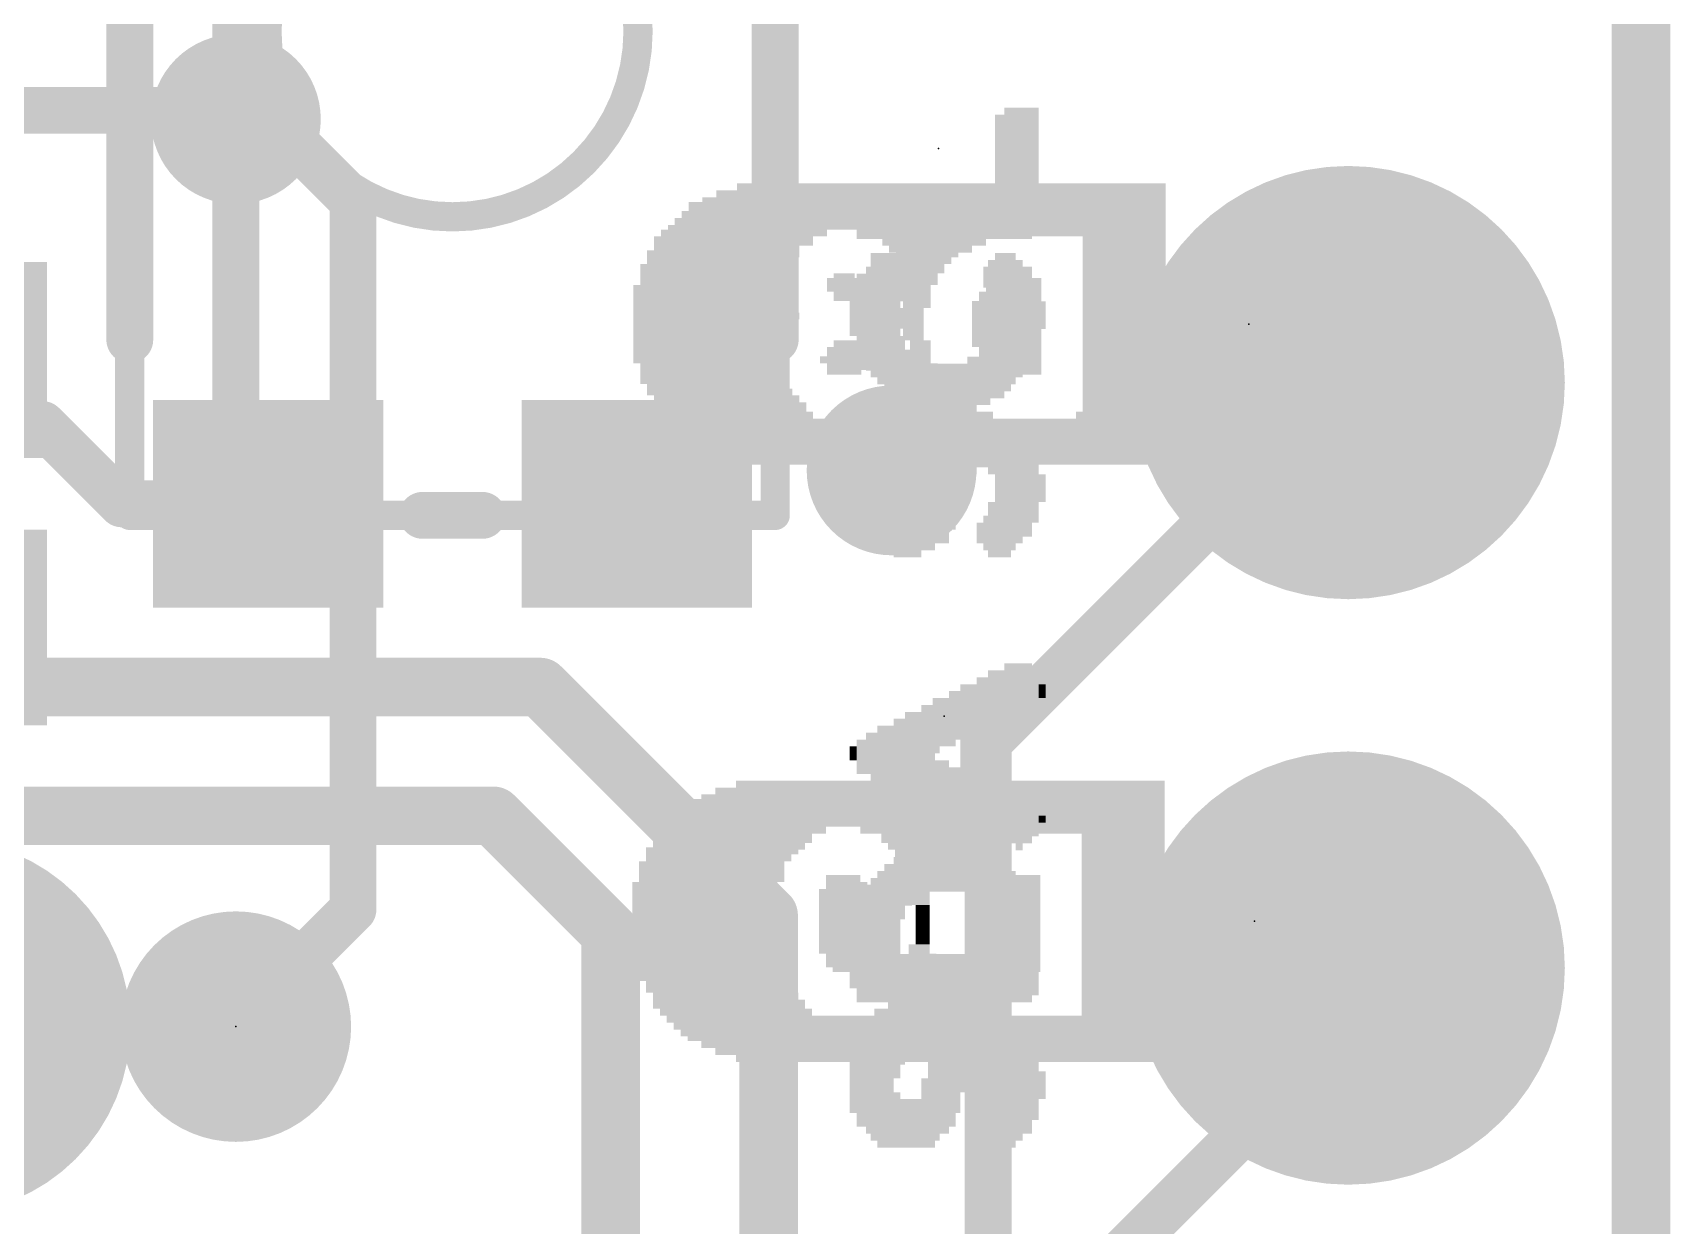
# Model space of a CAD drawing. Extents: x -34 to 52.6, y -23.4 to 26.6.
# Drawn here: x 18.42 to 25.53, y 10.31 to 15.49 of the extents above; entities that cross this region are included whole.
import ezdxf

# ---------------------------------------------------------------- set-up
doc = ezdxf.new("R2010")
doc.units = 0
for name, color, linetype in [('1', 12, 'CONTINUOUS'), ('16', 140, 'CONTINUOUS'), ('17', 183, 'CONTINUOUS'), ('18', 110, 'CONTINUOUS'), ('20', 53, 'CONTINUOUS'), ('21', 41, 'CONTINUOUS'), ('22', 40, 'CONTINUOUS'), ('23', 53, 'CONTINUOUS'), ('24', 53, 'CONTINUOUS'), ('51', 53, 'CONTINUOUS')]:
    doc.layers.add(name, color=color, linetype=linetype)

# ---------------------------------------------------------------- blocks, each defined once
blk = doc.blocks.new('RECT')
blk.add_solid([(-0.5, -0.5), (0.5, -0.5), (-0.5, 0.5), (0.5, 0.5)])
blk = doc.blocks.new('ROUNDP')
at = {"const_width": 0.5}
blk.add_lwpolyline([(0, -0.25, 1), (0, 0.25, 1), (0, -0.25)], format="xyb", dxfattribs=at)
blk = doc.blocks.new('ROUNDV')
at = {"const_width": 0.5}
blk.add_lwpolyline([(0, -0.25, 1), (0, 0.25, 1), (0, -0.25)], format="xyb", dxfattribs=at)

msp = doc.modelspace()

# ---------------------------------------------------------------- linework, layer by layer
at = {"layer": '1'}
for points, const_width in [([(25.4, 25.4), (25.4, 0)], 0.254), ([(19.304, 15.113), (19.304, 17.4042)], 0.2032), ([(19.304, 15.113), (19.304, 13.5838)], 0.2032), ([(18.4648, 13.788), (18.3134, 13.788)], 0.2032), ([(18.8088, 13.444), (18.4648, 13.788)], 0.2032), ([(19.304, 13.5838), (19.4438, 13.444)], 0.2032), ([(18.8088, 13.444), (19.4438, 13.444)], 0.2032), ([(20.6248, 12.6492), (18.2922, 12.6492)], 0.254), ([(20.6248, 12.6492), (21.6154, 11.6586)], 0.254), ([(15.3289, 12.0904), (20.4216, 12.0904)], 0.254), ([(20.9296, 11.5824), (20.4216, 12.0904)], 0.254), ([(21.6154, 11.6586), (21.6154, 8.6233)], 0.254), ([(20.9296, 6.5024), (20.9296, 11.5824)], 0.254)]:
    msp.add_lwpolyline(points, dxfattribs=dict(at, const_width=const_width))
for points, const_width in [([(19.3548, 15.113, 1), (19.2532, 15.113)], 0.1016), ([(19.2532, 15.113, 1), (19.3548, 15.113)], 0.1016), ([(18.5007, 13.8239, 1), (18.4289, 13.7521)], 0.1016), ([(18.4648, 13.7372, 1), (18.4648, 13.8388)], 0.1016), ([(19.3399, 13.6197, 1), (19.2681, 13.5479)], 0.1016), ([(19.2532, 13.5838, 1), (19.3548, 13.5838)], 0.1016), ([(18.8088, 13.4948, 1), (18.8088, 13.3932)], 0.1016), ([(18.7729, 13.4081, 1), (18.8447, 13.4799)], 0.1016), ([(19.4079, 13.4081, 1), (19.4797, 13.4799)], 0.1016), ([(19.4438, 13.3932, 1), (19.4438, 13.4948)], 0.1016), ([(20.6697, 12.6941, 1), (20.5799, 12.6043)], 0.127), ([(20.6248, 12.5857, 1), (20.6248, 12.7127)], 0.127), ([(20.4665, 12.1353, 1), (20.3767, 12.0455)], 0.127), ([(20.4216, 12.0269, 1), (20.4216, 12.1539)], 0.127), ([(21.6789, 11.6586, 1), (21.5519, 11.6586)], 0.127), ([(21.5705, 11.6137, 1), (21.6603, 11.7035)], 0.127), ([(20.9931, 11.5824, 1), (20.8661, 11.5824)], 0.127), ([(20.8847, 11.5375, 1), (20.9745, 11.6273)], 0.127)]:
    msp.add_lwpolyline(points, format="xyb", dxfattribs=dict(at, const_width=const_width))
at = {"layer": '16'}
for points, const_width in [([(25.4, 25.4), (25.4, 0)], 0.254), ([(19.2659, 15.1511), (14.224, 15.1511)], 0.2032), ([(19.304, 15.113), (19.2659, 15.1511)], 0.2032), ([(19.4564, 15.113), (19.304, 15.113)], 0.2032), ([(19.812, 14.7574), (19.4564, 15.113)], 0.2032), ([(19.812, 11.684), (19.812, 14.7574)], 0.2032), ([(22.5679, 12.4079), (24.13, 13.97)], 0.2032), ([(22.5679, 10.16), (22.5679, 12.4079)], 0.2032), ([(19.304, 11.176), (19.812, 11.684)], 0.2032), ([(24.13, 11.43), (24.13, 11.176)], 0.2032), ([(22.2758, 9.3218), (24.13, 11.176)], 0.2032)]:
    msp.add_lwpolyline(points, dxfattribs=dict(at, const_width=const_width))
at = {"layer": '16', "const_width": 0.1016}
for points in [[(19.3018, 15.187, 1), (19.23, 15.1152)], [(19.304, 15.1638, 1), (19.304, 15.0622)], [(19.2659, 15.1003, 1), (19.2659, 15.2019)], [(19.4923, 15.1489, 1), (19.4205, 15.0771)], [(19.4564, 15.0622, 1), (19.4564, 15.1638)], [(19.2681, 15.0771, 1), (19.3399, 15.1489)], [(19.8628, 14.7574, 1), (19.7612, 14.7574)], [(19.7761, 14.7215, 1), (19.8479, 14.7933)], [(24.1659, 13.9341, 1), (24.0941, 14.0059)], [(22.6187, 12.4079, 1), (22.5171, 12.4079)], [(22.532, 12.4438, 1), (22.6038, 12.372)], [(19.7612, 11.684, 1), (19.8628, 11.684)], [(19.8479, 11.6481, 1), (19.7761, 11.7199)], [(24.1808, 11.43, 1), (24.0792, 11.43)], [(19.2681, 11.2119, 1), (19.3399, 11.1401)], [(24.0792, 11.176, 1), (24.1808, 11.176)], [(24.1659, 11.1401, 1), (24.0941, 11.2119)]]:
    msp.add_lwpolyline(points, format="xyb", dxfattribs=at)
at = {"layer": '20', "const_width": 0.2032}
msp.add_lwpolyline([(25.4, 0), (25.4, 25.4)], dxfattribs=at)
at = {"layer": '21', "const_width": 0.2032}
for points in [[(18.8438, 14.156), (18.8438, 16.832)], [(21.6438, 16.832), (21.6438, 14.156)], [(20.1138, 13.394), (20.3738, 13.394)]]:
    msp.add_lwpolyline(points, dxfattribs=at)
at = {"layer": '21'}
for points, const_width in [([(20.2438, 14.689, 1), (20.2438, 16.299, 1), (20.2438, 14.689)], 0.127), ([(18.793, 14.156, 1), (18.8946, 14.156)], 0.1016), ([(21.593, 14.156, 1), (21.6946, 14.156)], 0.1016), ([(20.1138, 13.4448, 1), (20.1138, 13.3432)], 0.1016), ([(20.3738, 13.3432, 1), (20.3738, 13.4448)], 0.1016), ([(18.034, 10.5329, 1), (18.034, 11.8191, 1), (18.034, 10.5329)], 0.3048)]:
    msp.add_lwpolyline(points, format="xyb", dxfattribs=dict(at, const_width=const_width))
at = {"layer": '22', "const_width": 0.3048}
msp.add_lwpolyline([(18.034, 10.5156, 1), (18.034, 11.8364, 1), (18.034, 10.5156)], format="xyb", dxfattribs=at)
at = {"layer": '23'}
for p in [(22.352, 14.986), (22.3774, 12.5222), (19.304, 11.176)]:
    msp.add_point(p, dxfattribs=at)
at = {"layer": '24'}
for p in [(23.6982, 14.224), (23.7236, 11.6332)]:
    msp.add_point(p, dxfattribs=at)
at = {"layer": '51', "const_width": 0.127}
for points in [[(18.8438, 13.394), (18.8438, 17.594)], [(21.6438, 13.394), (21.6438, 17.594)], [(18.8438, 13.394), (21.6438, 13.394)]]:
    msp.add_lwpolyline(points, dxfattribs=at)
at = {"layer": '51', "const_width": 0.0635}
for points in [[(18.8438, 13.4258, 1), (18.8438, 13.3622)], [(21.6438, 13.3622, 1), (21.6438, 13.4258)], [(18.8121, 13.394, 1), (18.8756, 13.394)], [(21.6121, 13.394, 1), (21.6756, 13.394)]]:
    msp.add_lwpolyline(points, format="xyb", dxfattribs=at)

# ---------------------------------------------------------------- block references
at = {"layer": '1', "xscale": 0.85, "yscale": 0.9, "rotation": 270}
for p in [(18.034, 14.0674), (18.034, 12.9074)]:
    msp.add_blockref('RECT', p, dxfattribs=at)
at = {"layer": '1', "xscale": 0.9, "rotation": 90}
for p in [(19.4438, 13.444), (21.0438, 13.444)]:
    msp.add_blockref('RECT', p, dxfattribs=at)
at = {"layer": '17', "xscale": 1.8796, "yscale": 1.8796, "rotation": 180}
for p in [(24.13, 13.97), (24.13, 13.97), (24.13, 11.43), (24.13, 11.43)]:
    msp.add_blockref('ROUNDP', p, dxfattribs=at)
at = {"layer": '17', "rotation": 180}
for p in [(18.034, 11.176), (18.034, 11.176), (19.304, 11.176), (19.304, 11.176)]:
    msp.add_blockref('ROUNDP', p, dxfattribs=at)
at = {"layer": '18', "xscale": 0.7366, "yscale": 0.7366}
for p in [(19.304, 15.113), (19.304, 15.113), (22.1488, 13.589), (22.1488, 13.589)]:
    msp.add_blockref('ROUNDV', p, dxfattribs=at)
at = {"layer": '21', "rotation": 90}
for p, xscale, yscale in [((22.6174, 14.8622), 0.54, 0.04), ((22.6524, 14.8772), 0.57, 0.03), ((22.6724, 14.8772), 0.57, 0.03), ((22.7024, 14.8772), 0.57, 0.03), ((22.7374, 14.8772), 0.57, 0.04), ((22.7724, 14.8922), 0.54, 0.03), ((22.0524, 14.6972), 0.21, 0.03), ((22.0724, 14.6972), 0.21, 0.03), ((22.1024, 14.6972), 0.21, 0.03), ((22.1374, 14.6972), 0.21, 0.04), ((22.1724, 14.6972), 0.21, 0.03), ((22.1924, 14.6972), 0.21, 0.03), ((22.2224, 14.6972), 0.21, 0.03), ((22.2574, 14.6972), 0.21, 0.04), ((22.2924, 14.6972), 0.21, 0.03), ((22.3224, 14.6972), 0.21, 0.03), ((22.3424, 14.6972), 0.21, 0.03), ((22.3774, 14.6972), 0.21, 0.04), ((22.4124, 14.6972), 0.21, 0.03), ((22.4324, 14.6972), 0.21, 0.03), ((22.4624, 14.6972), 0.21, 0.03), ((22.4974, 14.6972), 0.21, 0.04), ((22.5324, 14.6972), 0.21, 0.03), ((22.5624, 14.6972), 0.21, 0.03), ((22.5824, 14.6972), 0.21, 0.03), ((21.9824, 14.6972), 0.09, 0.03), ((22.0174, 14.6822), 0.18, 0.04), ((22.0724, 14.2622), 0.54, 0.03), ((22.1024, 14.2472), 0.57, 0.03), ((22.1374, 14.2322), 0.6, 0.04), ((22.1724, 14.2172), 0.63, 0.03), ((22.1924, 14.4122), 0.18, 0.03), ((22.5824, 14.3972), 0.21, 0.03), ((22.6174, 14.2172), 0.63, 0.04), ((22.6524, 14.2322), 0.6, 0.03), ((22.6724, 14.2472), 0.57, 0.03), ((22.7024, 14.2472), 0.51, 0.03), ((22.0174, 14.2622), 0.36, 0.04), ((22.0524, 14.2472), 0.45, 0.03), ((22.2224, 14.4272), 0.09, 0.03), ((22.5624, 14.4272), 0.09, 0.03), ((22.7374, 14.2622), 0.42, 0.04), ((21.9824, 14.2622), 0.18, 0.03), ((22.7724, 14.2472), 0.33, 0.03), ((22.8024, 14.2622), 0.12, 0.03), ((22.1924, 14.0222), 0.3, 0.03), ((22.5624, 14.0072), 0.27, 0.03), ((22.5824, 14.0522), 0.3, 0.03), ((22.2224, 13.9922), 0.24, 0.03), ((22.2574, 13.9772), 0.21, 0.04), ((22.2924, 13.9622), 0.24, 0.03), ((22.4974, 13.9622), 0.24, 0.04), ((22.5324, 13.9772), 0.21, 0.03), ((22.3224, 13.9472), 0.21, 0.03), ((22.3424, 13.9472), 0.21, 0.03), ((22.3774, 13.9472), 0.21, 0.04), ((22.4124, 13.9472), 0.21, 0.03), ((22.4324, 13.9472), 0.21, 0.03), ((22.4624, 13.9472), 0.21, 0.03), ((22.4974, 13.6922), 0.24, 0.04), ((22.5324, 13.7072), 0.21, 0.03), ((22.5624, 13.7072), 0.21, 0.03), ((22.0524, 13.5122), 0.42, 0.03), ((22.0724, 13.5122), 0.48, 0.03), ((22.1024, 13.4972), 0.51, 0.03), ((22.1374, 13.4972), 0.51, 0.04), ((22.1724, 13.6322), 0.18, 0.03), ((22.3424, 13.4972), 0.45, 0.03), ((22.3774, 13.5122), 0.48, 0.04), ((22.4124, 13.5572), 0.45, 0.03), ((22.4324, 13.5872), 0.39, 0.03), ((22.4624, 13.6172), 0.33, 0.03), ((22.5824, 13.6772), 0.21, 0.03), ((22.6174, 13.4972), 0.57, 0.04), ((22.6524, 13.4972), 0.57, 0.03), ((22.6724, 13.4972), 0.51, 0.03), ((22.7024, 13.4972), 0.45, 0.03), ((22.0174, 13.5122), 0.36, 0.04), ((22.1924, 13.6322), 0.12, 0.03), ((22.3224, 13.4522), 0.42, 0.03), ((22.7374, 13.4972), 0.39, 0.04), ((22.7724, 13.5122), 0.3, 0.03), ((21.9824, 13.4972), 0.21, 0.03), ((22.8024, 13.5122), 0.12, 0.03), ((22.2924, 13.3922), 0.3, 0.03), ((22.1724, 13.3472), 0.27, 0.03), ((22.2574, 13.3322), 0.24, 0.04), ((22.5824, 13.3322), 0.24, 0.03), ((22.1924, 13.3172), 0.21, 0.03), ((22.2224, 13.3172), 0.21, 0.03), ((22.5324, 13.3172), 0.09, 0.03), ((22.5624, 13.3172), 0.15, 0.03), ((22.5824, 12.3614), 0.72, 0.03), ((22.6174, 12.3464), 0.75, 0.04), ((22.6524, 12.6314), 0.24, 0.03), ((22.6724, 12.6314), 0.24, 0.03), ((22.7024, 12.6464), 0.21, 0.03), ((22.7374, 12.6464), 0.21, 0.04), ((22.7724, 12.6464), 0.15, 0.03), ((22.4624, 12.3614), 0.6, 0.03), ((22.4974, 12.3464), 0.63, 0.04), ((22.5324, 12.3614), 0.66, 0.03), ((22.5624, 12.3464), 0.69, 0.03), ((22.8024, 12.6314), 0.06, 0.03), ((22.3424, 12.4814), 0.24, 0.03), ((22.3774, 12.4964), 0.21, 0.04), ((22.4124, 12.5114), 0.24, 0.03), ((22.4324, 12.5264), 0.21, 0.03), ((22.1724, 12.3614), 0.3, 0.03), ((22.1924, 12.3464), 0.33, 0.03), ((22.2224, 12.3614), 0.36, 0.03), ((22.2574, 12.3464), 0.39, 0.04), ((22.2924, 12.3614), 0.42, 0.03), ((22.3224, 12.3464), 0.45, 0.03), ((22.0524, 12.3614), 0.18, 0.03), ((22.0724, 12.3464), 0.21, 0.03), ((22.1024, 12.3614), 0.24, 0.03), ((22.1374, 12.3464), 0.27, 0.04), ((21.9824, 12.3614), 0.06, 0.03), ((22.0174, 12.3464), 0.15, 0.04), ((22.3424, 12.2264), 0.21, 0.03), ((22.3774, 12.2114), 0.24, 0.04), ((22.4124, 12.1964), 0.21, 0.03), ((22.4324, 12.1814), 0.24, 0.03), ((22.6524, 12.0914), 0.24, 0.03), ((22.6724, 12.0764), 0.21, 0.03), ((22.7024, 12.0614), 0.24, 0.03), ((22.7374, 12.0614), 0.18, 0.04), ((22.7724, 12.0614), 0.12, 0.03), ((22.8024, 12.0764), 0.03, 0.03), ((22.1924, 11.7914), 0.3, 0.03), ((22.2224, 11.8214), 0.24, 0.03), ((22.2574, 11.8514), 0.24, 0.04), ((22.2924, 11.8514), 0.24, 0.03), ((22.3224, 11.8664), 0.21, 0.03), ((22.3424, 11.8664), 0.21, 0.03), ((22.3774, 11.8664), 0.21, 0.04), ((22.4124, 11.8664), 0.21, 0.03), ((22.4324, 11.8664), 0.21, 0.03), ((22.4624, 11.8664), 0.21, 0.03), ((22.4974, 11.8514), 0.24, 0.04), ((22.5324, 11.8214), 0.24, 0.03), ((22.5624, 11.8064), 0.27, 0.03), ((22.1374, 11.5814), 0.6, 0.04), ((22.1724, 11.5964), 0.63, 0.03), ((22.5824, 11.5964), 0.63, 0.03), ((22.6174, 11.5964), 0.63, 0.04), ((22.6524, 11.5814), 0.6, 0.03), ((22.0724, 11.5514), 0.54, 0.03), ((22.1024, 11.5664), 0.57, 0.03), ((22.6724, 11.5664), 0.57, 0.03), ((22.7024, 11.5514), 0.54, 0.03), ((22.0174, 11.5064), 0.45, 0.04), ((22.0524, 11.5364), 0.51, 0.03), ((22.7374, 11.5214), 0.48, 0.04), ((22.7724, 11.5064), 0.39, 0.03), ((21.9824, 11.4914), 0.3, 0.03), ((22.1924, 11.3864), 0.21, 0.03), ((22.2224, 11.3864), 0.21, 0.03), ((22.2574, 11.3864), 0.21, 0.04), ((22.2924, 11.3864), 0.21, 0.03), ((22.3224, 11.3864), 0.21, 0.03), ((22.3424, 11.3864), 0.21, 0.03), ((22.3774, 11.3864), 0.21, 0.04), ((22.4124, 11.3864), 0.21, 0.03), ((22.4324, 11.3864), 0.21, 0.03), ((22.4624, 11.3864), 0.21, 0.03), ((22.4974, 11.3864), 0.21, 0.04), ((22.5324, 11.3864), 0.21, 0.03), ((22.5624, 11.3864), 0.21, 0.03), ((22.0724, 10.9214), 0.48, 0.03), ((22.1024, 10.9064), 0.51, 0.03), ((22.1374, 10.9064), 0.51, 0.04), ((22.3774, 10.9364), 0.45, 0.04), ((22.4124, 10.9664), 0.45, 0.03), ((22.4324, 10.9964), 0.39, 0.03), ((22.4624, 11.0564), 0.33, 0.03), ((22.4974, 11.1014), 0.24, 0.04), ((22.5324, 11.1164), 0.21, 0.03), ((22.5624, 11.1164), 0.21, 0.03), ((22.5824, 11.1014), 0.24, 0.03), ((22.6174, 10.9064), 0.57, 0.04), ((22.6524, 10.9064), 0.57, 0.03), ((22.6724, 10.9064), 0.51, 0.03), ((22.7024, 10.9214), 0.48, 0.03), ((22.0174, 10.9214), 0.36, 0.04), ((22.0524, 10.9214), 0.42, 0.03), ((22.1724, 11.0414), 0.18, 0.03), ((22.1924, 11.0564), 0.09, 0.03), ((22.3424, 10.9064), 0.45, 0.03), ((22.7374, 10.9214), 0.42, 0.04), ((21.9824, 10.9214), 0.24, 0.03), ((22.3224, 10.8614), 0.42, 0.03), ((22.7724, 10.9214), 0.3, 0.03), ((22.2924, 10.8014), 0.3, 0.03), ((22.8024, 10.9214), 0.12, 0.03), ((22.1724, 10.7714), 0.24, 0.03), ((22.1924, 10.7564), 0.21, 0.03), ((22.2224, 10.7564), 0.21, 0.03), ((22.2574, 10.7564), 0.21, 0.04), ((22.5324, 10.7414), 0.12, 0.03), ((22.5624, 10.7414), 0.18, 0.03), ((22.5824, 10.7414), 0.24, 0.03)]:
    msp.add_blockref('RECT', p, dxfattribs=dict(at, xscale=xscale, yscale=yscale))
at = {"layer": '22', "rotation": 180}
for p, xscale, yscale in [((22.3632, 14.789), 1.95, 0.03), ((22.4082, 14.819), 1.86, 0.03), ((22.2882, 14.699), 2.1, 0.03), ((22.3032, 14.734), 2.07, 0.04), ((22.3332, 14.764), 2.01, 0.02), ((22.2582, 14.644), 2.16, 0.02), ((22.2732, 14.669), 2.13, 0.03), ((21.4632, 14.584), 0.69, 0.04), ((21.4332, 14.549), 0.63, 0.03), ((21.5082, 14.619), 0.72, 0.03), ((22.6782, 14.619), 1.32, 0.03), ((22.3332, 14.584), 0.45, 0.04), ((22.3182, 14.549), 0.36, 0.03), ((23.1582, 14.584), 0.36, 0.04), ((23.1582, 14.549), 0.36, 0.03), ((21.4182, 14.529), 0.66, 0.03), ((21.4032, 14.499), 0.63, 0.03), ((22.3032, 14.529), 0.27, 0.03), ((22.2882, 14.499), 0.24, 0.03), ((23.1582, 14.529), 0.36, 0.03), ((23.1582, 14.499), 0.36, 0.03), ((21.3732, 14.464), 0.63, 0.04), ((21.3732, 14.429), 0.63, 0.03), ((21.3732, 14.409), 0.63, 0.03), ((21.9432, 14.409), 0.15, 0.03), ((21.9432, 14.429), 0.09, 0.03), ((22.2882, 14.464), 0.18, 0.04), ((22.2732, 14.429), 0.15, 0.03), ((22.2732, 14.409), 0.15, 0.03), ((22.7082, 14.409), 0.18, 0.03), ((23.1582, 14.464), 0.36, 0.04), ((23.1582, 14.429), 0.36, 0.03), ((23.1582, 14.409), 0.36, 0.03), ((21.3582, 14.379), 0.66, 0.03), ((21.3582, 14.344), 0.66, 0.04), ((21.9432, 14.379), 0.15, 0.03), ((21.9582, 14.344), 0.12, 0.04), ((22.2582, 14.379), 0.12, 0.03), ((22.2582, 14.344), 0.12, 0.04), ((22.6632, 14.344), 0.27, 0.04), ((22.6782, 14.379), 0.24, 0.03), ((23.1582, 14.379), 0.36, 0.03), ((23.1582, 14.344), 0.36, 0.04), ((21.3582, 14.309), 0.66, 0.03), ((21.3732, 14.279), 0.69, 0.03), ((22.2282, 14.279), 0.12, 0.03), ((22.2582, 14.309), 0.12, 0.03), ((22.6482, 14.309), 0.3, 0.03), ((22.6482, 14.279), 0.3, 0.03), ((23.1582, 14.309), 0.36, 0.03), ((23.1582, 14.279), 0.36, 0.03), ((21.3882, 14.259), 0.72, 0.03), ((21.3732, 14.224), 0.69, 0.04), ((22.2282, 14.259), 0.12, 0.03), ((22.2282, 14.224), 0.12, 0.04), ((22.6482, 14.259), 0.3, 0.03), ((22.6482, 14.224), 0.3, 0.04), ((23.1582, 14.259), 0.36, 0.03), ((23.1582, 14.224), 0.36, 0.04), ((21.3732, 14.189), 0.69, 0.03), ((21.3582, 14.169), 0.66, 0.03), ((21.3582, 14.139), 0.66, 0.03), ((21.9582, 14.139), 0.12, 0.03), ((22.2432, 14.189), 0.09, 0.03), ((22.2432, 14.169), 0.09, 0.03), ((22.2732, 14.139), 0.09, 0.03), ((22.6482, 14.189), 0.3, 0.03), ((22.6482, 14.169), 0.3, 0.03), ((22.6482, 14.139), 0.3, 0.03), ((23.1582, 14.189), 0.36, 0.03), ((23.1582, 14.169), 0.36, 0.03), ((23.1582, 14.139), 0.36, 0.03), ((21.3432, 14.104), 0.63, 0.04), ((21.3432, 14.069), 0.63, 0.03), ((21.9432, 14.069), 0.21, 0.03), ((21.9582, 14.104), 0.18, 0.04), ((22.2732, 14.104), 0.09, 0.04), ((22.2732, 14.069), 0.09, 0.03), ((22.6632, 14.104), 0.27, 0.04), ((22.6632, 14.069), 0.27, 0.03), ((23.1582, 14.104), 0.36, 0.04), ((23.1582, 14.069), 0.36, 0.03), ((21.3582, 14.039), 0.6, 0.03), ((21.3582, 14.019), 0.6, 0.03), ((21.3732, 13.984), 0.63, 0.04), ((21.9582, 14.039), 0.18, 0.03), ((21.9432, 14.019), 0.15, 0.03), ((22.2882, 14.039), 0.12, 0.03), ((22.2882, 14.019), 0.12, 0.03), ((22.3032, 13.984), 0.15, 0.04), ((22.6932, 14.039), 0.21, 0.03), ((22.7232, 14.019), 0.15, 0.03), ((23.1582, 14.039), 0.36, 0.03), ((23.1582, 14.019), 0.36, 0.03), ((23.1582, 13.984), 0.36, 0.04), ((21.3882, 13.949), 0.6, 0.03), ((21.4032, 13.929), 0.63, 0.03), ((22.3032, 13.949), 0.21, 0.03), ((22.3182, 13.929), 0.24, 0.03), ((23.1582, 13.949), 0.36, 0.03), ((23.1582, 13.929), 0.36, 0.03), ((21.4332, 13.899), 0.63, 0.03), ((21.4482, 13.864), 0.66, 0.04), ((22.3182, 13.864), 0.36, 0.04), ((22.3182, 13.899), 0.3, 0.03), ((23.1582, 13.899), 0.36, 0.03), ((23.1582, 13.864), 0.36, 0.04), ((21.4782, 13.829), 0.66, 0.03), ((22.2582, 13.799), 2.16, 0.03), ((22.2732, 13.769), 2.13, 0.03), ((22.3332, 13.829), 0.51, 0.03), ((23.1432, 13.829), 0.39, 0.03), ((22.2882, 13.739), 2.1, 0.03), ((22.3032, 13.719), 2.07, 0.03), ((22.3332, 13.689), 2.01, 0.03), ((22.3632, 13.659), 1.95, 0.03), ((22.4082, 13.629), 1.86, 0.03), ((22.4036, 12.2282), 1.86, 0.03), ((22.2986, 12.1432), 2.07, 0.04), ((22.3286, 12.1732), 2.01, 0.02), ((22.3586, 12.1982), 1.95, 0.03), ((22.2686, 12.0782), 2.13, 0.03), ((22.2836, 12.1082), 2.1, 0.03), ((21.4586, 11.9932), 0.69, 0.04), ((21.5036, 12.0282), 0.72, 0.03), ((22.2536, 12.0532), 2.16, 0.02), ((22.6736, 12.0282), 1.32, 0.03), ((22.3286, 11.9932), 0.45, 0.04), ((23.1536, 11.9932), 0.36, 0.04), ((21.4136, 11.9382), 0.66, 0.03), ((21.4436, 11.9582), 0.66, 0.03), ((22.3136, 11.9582), 0.36, 0.03), ((22.3136, 11.9382), 0.3, 0.03), ((23.1536, 11.9582), 0.36, 0.03), ((23.1536, 11.9382), 0.36, 0.03), ((21.3686, 11.8732), 0.63, 0.04), ((21.3986, 11.9082), 0.63, 0.03), ((22.2836, 11.9082), 0.24, 0.03), ((22.2986, 11.8732), 0.21, 0.04), ((23.1536, 11.9082), 0.36, 0.03), ((23.1536, 11.8732), 0.36, 0.04), ((21.3386, 11.7882), 0.63, 0.03), ((21.3686, 11.8382), 0.63, 0.03), ((21.3686, 11.8182), 0.63, 0.03), ((21.9386, 11.8182), 0.15, 0.03), ((21.9536, 11.7882), 0.18, 0.03), ((22.2836, 11.8382), 0.18, 0.03), ((22.2836, 11.8182), 0.12, 0.03), ((22.2836, 11.7882), 0.12, 0.03), ((22.6736, 11.7882), 0.24, 0.03), ((22.7036, 11.8182), 0.18, 0.03), ((23.1536, 11.8382), 0.36, 0.03), ((23.1536, 11.8182), 0.36, 0.03), ((23.1536, 11.7882), 0.36, 0.03), ((21.3386, 11.7532), 0.63, 0.04), ((21.3386, 11.7182), 0.63, 0.03), ((21.9386, 11.7532), 0.21, 0.04), ((21.9386, 11.7182), 0.21, 0.03), ((22.2686, 11.7532), 0.09, 0.04), ((22.2686, 11.7182), 0.09, 0.03), ((22.6586, 11.7532), 0.27, 0.04), ((22.6586, 11.7182), 0.27, 0.03), ((23.1536, 11.7532), 0.36, 0.04), ((23.1536, 11.7182), 0.36, 0.03), ((21.3386, 11.6882), 0.63, 0.03), ((21.3386, 11.6682), 0.63, 0.03), ((21.3386, 11.6332), 0.63, 0.04), ((21.9386, 11.6882), 0.21, 0.03), ((21.9386, 11.6682), 0.21, 0.03), ((21.9386, 11.6332), 0.21, 0.04), ((22.2836, 11.6882), 0.06, 0.03), ((22.2836, 11.6682), 0.06, 0.03), ((22.2836, 11.6332), 0.06, 0.04), ((22.6436, 11.6882), 0.3, 0.03), ((22.6436, 11.6682), 0.3, 0.03), ((22.6436, 11.6332), 0.3, 0.04), ((23.1536, 11.6882), 0.36, 0.03), ((23.1536, 11.6682), 0.36, 0.03), ((23.1536, 11.6332), 0.36, 0.04), ((21.3386, 11.5982), 0.63, 0.03), ((21.3386, 11.5782), 0.63, 0.03), ((21.9386, 11.5982), 0.21, 0.03), ((21.9386, 11.5782), 0.21, 0.03), ((22.2836, 11.5982), 0.06, 0.03), ((22.2836, 11.5782), 0.06, 0.03), ((22.6436, 11.5982), 0.3, 0.03), ((22.6436, 11.5782), 0.3, 0.03), ((23.1536, 11.5982), 0.36, 0.03), ((23.1536, 11.5782), 0.36, 0.03), ((21.3386, 11.5482), 0.63, 0.03), ((21.3386, 11.5132), 0.63, 0.04), ((21.9386, 11.5482), 0.21, 0.03), ((21.9386, 11.5132), 0.21, 0.04), ((22.2686, 11.5132), 0.09, 0.04), ((22.2836, 11.5482), 0.06, 0.03), ((22.6436, 11.5482), 0.3, 0.03), ((22.6586, 11.5132), 0.27, 0.04), ((23.1536, 11.5482), 0.36, 0.03), ((23.1536, 11.5132), 0.36, 0.04), ((21.3386, 11.4782), 0.63, 0.03), ((21.3536, 11.4482), 0.6, 0.03), ((21.3686, 11.4282), 0.63, 0.03), ((21.9536, 11.4782), 0.18, 0.03), ((21.9386, 11.4482), 0.15, 0.03), ((21.9536, 11.4282), 0.12, 0.03), ((22.2836, 11.4782), 0.12, 0.03), ((22.2836, 11.4482), 0.12, 0.03), ((22.2986, 11.4282), 0.15, 0.03), ((22.6736, 11.4782), 0.24, 0.03), ((22.6886, 11.4482), 0.21, 0.03), ((22.7186, 11.4282), 0.15, 0.03), ((23.1536, 11.4782), 0.36, 0.03), ((23.1536, 11.4482), 0.36, 0.03), ((23.1536, 11.4282), 0.36, 0.03), ((21.3686, 11.3932), 0.63, 0.04), ((21.3986, 11.3582), 0.63, 0.03), ((22.2836, 11.3932), 0.18, 0.04), ((22.2986, 11.3582), 0.21, 0.03), ((23.1536, 11.3932), 0.36, 0.04), ((23.1536, 11.3582), 0.36, 0.03), ((21.3986, 11.3382), 0.63, 0.03), ((21.4286, 11.3082), 0.63, 0.03), ((22.2986, 11.3382), 0.27, 0.03), ((22.3136, 11.3082), 0.3, 0.03), ((23.1536, 11.3382), 0.36, 0.03), ((23.1536, 11.3082), 0.36, 0.03), ((21.4436, 11.2732), 0.66, 0.04), ((21.4736, 11.2382), 0.66, 0.03), ((22.3286, 11.2382), 0.51, 0.03), ((22.3286, 11.2732), 0.39, 0.04), ((23.1536, 11.2732), 0.36, 0.04), ((23.1536, 11.2382), 0.36, 0.03), ((22.2536, 11.2082), 2.16, 0.03), ((22.2686, 11.1782), 2.13, 0.03), ((22.2836, 11.1482), 2.1, 0.03), ((22.2986, 11.1282), 2.07, 0.03), ((22.3286, 11.0982), 2.01, 0.03), ((22.3586, 11.0682), 1.95, 0.03), ((22.4036, 11.0382), 1.86, 0.03)]:
    msp.add_blockref('RECT', p, dxfattribs=dict(at, xscale=xscale, yscale=yscale))
at = {"layer": '51', "rotation": 90}
for p, xscale, yscale in [((24.13, 13.97), 0.508, 0.508), ((19.4438, 13.294), 0.2, 0.6), ((21.0438, 13.294), 0.2, 0.6), ((24.13, 11.43), 0.508, 0.508)]:
    msp.add_blockref('RECT', p, dxfattribs=dict(at, xscale=xscale, yscale=yscale))

doc.saveas('drawing.dxf')
